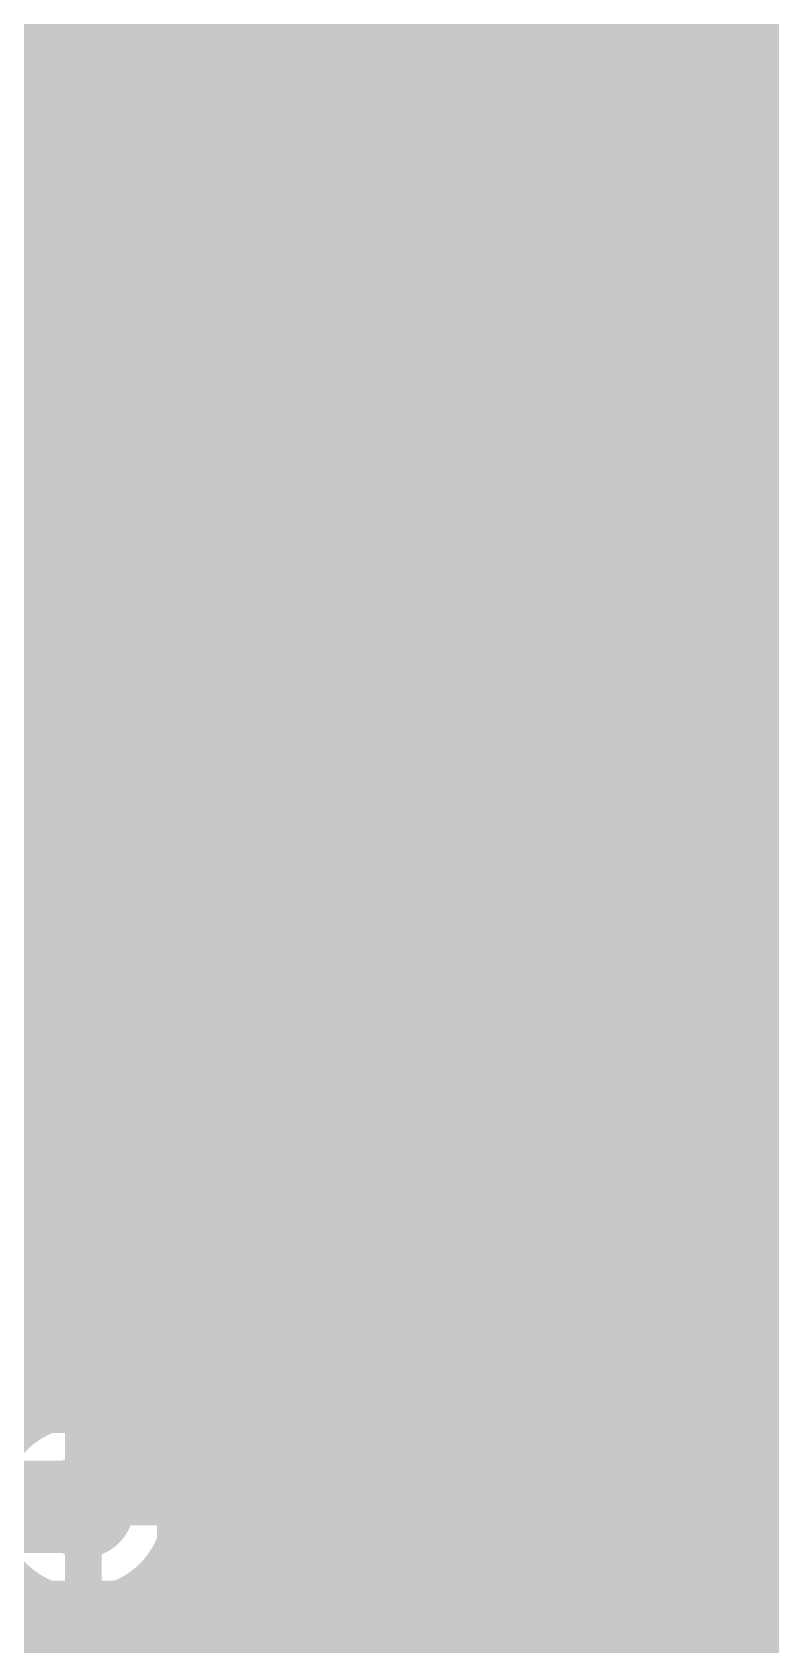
# Model space of a CAD drawing. Extents: x -7 to 100, y -42 to 30.
# Drawn here: x 0.66 to 5.75, y 7.18 to 18.29 of the extents above; entities that cross this region are included whole.
import ezdxf

# ---------------------------------------------------------------- set-up
doc = ezdxf.new("R2010")
doc.units = 0
doc.header["$MEASUREMENT"] = 0
doc.layers.get('0').update_dxf_attribs({"linetype": 'CONTINUOUS'})
for name, color, linetype in [('22-315-0_BOT', 7, 'CONTINUOUS'), ('22-315-0_DRD', 7, 'CONTINUOUS'), ('22-315-0_GND', 6, 'CONTINUOUS'), ('22-315-0_IN1', 4, 'CONTINUOUS'), ('22-315-0_SMT', 5, 'CONTINUOUS'), ('22-315-0_SPT', 14, 'CONTINUOUS'), ('22-315-0_SST', 12, 'CONTINUOUS'), ('22-315-0_TOP', 11, 'CONTINUOUS'), ('THRUHOLE_TAP', 15, 'CONTINUOUS')]:
    doc.layers.add(name, color=color, linetype=linetype)

# ---------------------------------------------------------------- blocks, each defined once
blk = doc.blocks.new('ROUND_56')
at = {"const_width": 0.35052}
blk.add_lwpolyline([(-0.17526, 0, 1), (0.17526, 0, 1)], format="xyb", close=True, dxfattribs=at)
blk = doc.blocks.new('ROUND_62')
at = {"const_width": 0.35052}
blk.add_lwpolyline([(-0.17526, 0, 1), (0.17526, 0, 1)], format="xyb", close=True, dxfattribs=at)
blk = doc.blocks.new('ROUND_30')
at = {"const_width": 0.35052}
blk.add_lwpolyline([(-0.17526, 0, 1), (0.17526, 0, 1)], format="xyb", close=True, dxfattribs=at)
blk = doc.blocks.new('ROUND_83')
at = {"const_width": 0.10033}
blk.add_lwpolyline([(-0.050164, 0, 1), (0.050164, 0, 1)], format="xyb", close=True, dxfattribs=at)

msp = doc.modelspace()

# ---------------------------------------------------------------- linework, layer by layer
at = {"layer": '22-315-0_BOT'}
for points, const_width in [([(0.6604, 20.2946), (0.6604, 8.70712)], 0.254), ([(0.889, 20.2946), (0.889, 8.87984)], 0.254), ([(1.1176, 20.2946), (1.1176, 9.10844)], 0.254), ([(1.3462, 20.2946), (1.3462, 9.33704)], 0.254), ([(1.5748, 20.2946), (1.5748, 9.56564)], 0.254), ([(1.8034, 20.2946), (1.8034, 9.79424)], 0.254), ([(2.032, 20.2946), (2.032, 9.96442)], 0.254), ([(2.2606, 20.2946), (2.2606, 10.0203)], 0.254), ([(2.4892, 20.2946), (2.4892, 10.0203)], 0.254), ([(2.7178, 20.2946), (2.7178, 10.0203)], 0.254), ([(2.9464, 20.2946), (2.9464, 10.0203)], 0.254), ([(3.175, 20.2946), (3.175, 10.0203)], 0.254), ([(3.4036, 20.2946), (3.4036, 10.0203)], 0.254), ([(3.6322, 20.2946), (3.6322, 10.0203)], 0.254), ([(3.8608, 20.2946), (3.8608, 10.0203)], 0.254), ([(4.0894, 20.2946), (4.0894, 10.0203)], 0.254), ([(4.318, 20.2946), (4.318, 10.0203)], 0.254), ([(4.5466, 20.2946), (4.5466, 10.0203)], 0.254), ([(4.7752, 20.2946), (4.7752, 10.0203)], 0.254), ([(5.0038, 20.2946), (5.0038, 10.0203)], 0.254), ([(5.2324, 20.2946), (5.2324, 10.0203)], 0.254), ([(5.461, 20.2946), (5.461, 10.0203)], 0.254), ([(5.6896, 20.2946), (5.6896, 10.0203)], 0.254), ([(18.2118, 18.2118), (-2.8956, 18.2118)], 0.254), ([(18.2118, 17.9832), (-2.8956, 17.9832)], 0.254), ([(18.2118, 17.7546), (-2.8956, 17.7546)], 0.254), ([(18.2118, 17.526), (-2.8956, 17.526)], 0.254), ([(18.2118, 17.2974), (-2.7559, 17.2974)], 0.254), ([(18.2118, 17.0688), (-2.64414, 17.0688)], 0.254), ([(18.2118, 16.8402), (-2.62382, 16.8402)], 0.254), ([(18.2118, 16.6116), (-2.68224, 16.6116)], 0.254), ([(18.2118, 16.383), (-2.84988, 16.383)], 0.254), ([(18.2118, 16.1544), (-5.969, 16.1544)], 0.254), ([(18.2118, 15.9258), (-5.969, 15.9258)], 0.254), ([(18.2118, 15.6972), (-5.969, 15.6972)], 0.254), ([(18.2118, 15.4686), (-5.969, 15.4686)], 0.254), ([(18.2118, 15.24), (-5.969, 15.24)], 0.254), ([(18.2118, 15.0114), (-5.969, 15.0114)], 0.254), ([(18.2118, 14.7828), (-5.969, 14.7828)], 0.254), ([(18.2118, 14.5542), (-5.969, 14.5542)], 0.254), ([(18.2118, 14.3256), (-5.969, 14.3256)], 0.254), ([(18.2118, 14.097), (-5.969, 14.097)], 0.254), ([(18.2118, 13.8684), (-5.969, 13.8684)], 0.254), ([(18.2118, 13.6398), (-5.969, 13.6398)], 0.254), ([(18.2118, 13.4112), (-5.969, 13.4112)], 0.254), ([(18.2118, 13.1826), (-5.969, 13.1826)], 0.254), ([(18.2118, 12.954), (-5.969, 12.954)], 0.254), ([(18.2118, 12.7254), (-5.969, 12.7254)], 0.254), ([(18.2118, 12.4968), (-5.969, 12.4968)], 0.254), ([(18.2118, 12.2682), (-5.969, 12.2682)], 0.254), ([(18.2118, 12.0396), (-5.969, 12.0396)], 0.254), ([(18.2118, 11.811), (-5.969, 11.811)], 0.254), ([(18.2118, 11.5824), (-5.969, 11.5824)], 0.254), ([(18.21688, 11.3538), (-3.41376, 11.3538)], 0.254), ([(18.32864, 11.1252), (-3.05816, 11.1252)], 0.254), ([(6.9723, 10.8966), (-2.87782, 10.8966)], 0.254), ([(6.73862, 10.668), (-2.77876, 10.668)], 0.254), ([(11.43, 10.414), (7.366, 10.414), (6.35, 9.398), (2.286, 9.398), (1.016, 8.128)], 0.635), ([(6.51002, 10.4394), (-2.73304, 10.4394)], 0.254), ([(6.28142, 10.2108), (-2.73812, 10.2108)], 0.254), ([(6.09092, 10.0203), (2.286, 10.0203)], 0.254), ([(2.0701, 9.9822), (-2.794, 9.9822)], 0.254), ([(1.84658, 9.83742), (0.76962, 8.76046)], 0.254), ([(1.76022, 9.7536), (-2.9083, 9.7536)], 0.254), ([(1.53162, 9.525), (-3.11404, 9.525)], 0.254), ([(1.30302, 9.2964), (-3.29184, 9.2964)], 0.254), ([(1.07442, 9.0678), (-3.00228, 9.0678)], 0.254), ([(0.84582, 8.8392), (-2.84734, 8.8392)], 0.254), ([(2.54254, 8.7757), (1.64846, 7.88162)], 0.254), ([(6.35, 8.7757), (2.54254, 8.7757)], 0.254), ([(2.7178, 8.7757), (2.7178, 7.78764)], 0.254), ([(2.9464, 8.7757), (2.9464, 7.85876)], 0.254), ([(3.175, 8.7757), (3.175, 7.91464)], 0.254), ([(3.4036, 8.7757), (3.4036, 7.95528)], 0.254), ([(3.6322, 8.7757), (3.6322, 7.98322)], 0.254), ([(3.8608, 8.7757), (3.8608, 7.99846)], 0.254), ([(4.0894, 8.7757), (4.0894, 7.99846)], 0.254), ([(4.318, 8.7757), (4.318, 7.9883)], 0.254), ([(4.5466, 8.7757), (4.5466, 7.9629)], 0.254), ([(4.7752, 8.7757), (4.7752, 7.9248)], 0.254), ([(5.0038, 8.7757), (5.0038, 7.87146)], 0.254), ([(5.2324, 8.7757), (5.2324, 7.80542)], 0.254), ([(5.461, 8.7757), (5.461, 7.72414)], 0.254), ([(5.6896, 8.7757), (5.6896, 7.62508)], 0.254), ([(2.4892, 8.71982), (2.4892, 7.70382)], 0.254), ([(17.2212, 8.6106), (2.37744, 8.6106)], 0.254), ([(2.2606, 8.49122), (2.2606, 7.60222)], 0.254), ([(17.2212, 8.382), (2.14884, 8.382)], 0.254), ([(2.032, 8.26262), (2.032, 7.48284)], 0.254), ([(17.2212, 8.1534), (1.92024, 8.1534)], 0.254), ([(1.8034, 8.03402), (1.8034, 7.34314)], 0.254), ([(3.2258, 7.9248), (1.69164, 7.9248)], 0.254), ([(17.2212, 7.9248), (4.77266, 7.9248)], 0.254), ([(2.46888, 7.6962), (1.54178, 7.6962)], 0.254), ([(1.5748, 7.73938), (1.5748, 7.18058)], 0.254), ([(17.2212, 7.6962), (5.52958, 7.6962)], 0.254), ([(0.6604, 7.54888), (0.6604, 6.20268)], 0.254), ([(0.85344, 7.4676), (-3.1877, 7.4676)], 0.254), ([(0.889, 7.45998), (0.889, 6.5151)], 0.254), ([(1.1176, 7.4549), (1.1176, 6.77418)], 0.254), ([(2.00406, 7.4676), (1.17602, 7.4676)], 0.254), ([(1.3462, 7.53364), (1.3462, 6.99262)], 0.254), ([(1.651, 7.239), (-2.6797, 7.239)], 0.254)]:
    msp.add_lwpolyline(points, dxfattribs=dict(at, const_width=const_width))
at = {"layer": '22-315-0_BOT', "const_width": 0.254}
for points in [[(2.286, 10.0203, 0.198913), (1.84597, 9.83803)], [(0.76962, 8.76046, 0.3091512), (0.33782, 8.128)], [(0.33528, 8.128, 0.4142136), (1.016, 7.44728)], [(4.0005, 8.001, 0.4142136), (0, 4.0005)], [(8.001, 4.0005, 0.4142136), (4.0005, 8.001)], [(1.016, 7.44728, 0.3091519), (1.64846, 7.88162)]]:
    msp.add_lwpolyline(points, format="xyb", dxfattribs=at)
at = {"layer": '22-315-0_DRD', "const_width": 0.254}
for points in [[(1.651, 8.763), (0.381, 8.763)], [(1.016, 8.763), (1.016, 7.493)], [(1.651, 7.493), (1.651, 8.763)], [(1.651, 8.128), (0.381, 8.128)], [(0.381, 7.493), (1.651, 7.493)]]:
    msp.add_lwpolyline(points, dxfattribs=at)
at = {"layer": '22-315-0_IN1', "const_width": 0.254}
for points in [[(0.6604, 29.337), (0.6604, 8.70712)], [(0.889, 29.337), (0.889, 8.79602)], [(1.1176, 29.337), (1.1176, 8.79856)], [(1.3462, 29.337), (1.3462, 8.72236)], [(1.5748, 29.337), (1.5748, 8.51408)], [(1.8034, 29.337), (1.8034, 0.381)], [(2.032, 25.3238), (2.032, 4.6736)], [(2.2606, 24.85644), (2.2606, 5.14096)], [(5.6896, 24.78532), (5.6896, 5.21208)], [(2.4892, 24.56942), (2.4892, 5.43052)], [(5.461, 24.51862), (5.461, 5.47878)], [(2.7178, 24.36114), (2.7178, 5.6388)], [(5.2324, 24.32304), (5.2324, 5.67436)], [(2.9464, 24.2062), (2.9464, 5.79374)], [(5.0038, 24.17826), (5.0038, 5.82168)], [(3.175, 24.08936), (3.175, 5.90804)], [(3.4036, 24.00554), (3.4036, 5.99186)], [(4.5466, 23.99284), (4.5466, 6.0071)], [(4.7752, 24.06904), (4.7752, 5.92836)], [(3.6322, 23.9522), (3.6322, 6.04774)], [(3.8608, 23.92426), (3.8608, 6.07568)], [(4.0894, 23.92172), (4.0894, 6.07822)], [(4.318, 23.94204), (4.318, 6.05536)], [(28.6512, 18.2118), (-5.969, 18.2118)], [(28.6512, 17.9832), (-5.969, 17.9832)], [(28.6512, 17.7546), (-5.969, 17.7546)], [(28.6512, 17.526), (-3.05816, 17.526)], [(28.6512, 17.2974), (-2.7559, 17.2974)], [(28.6512, 17.0688), (-2.64414, 17.0688)], [(28.6512, 16.8402), (-2.62382, 16.8402)], [(19.07794, 16.6116), (-2.68224, 16.6116)], [(18.92808, 16.383), (-2.84988, 16.383)], [(18.87728, 16.1544), (-5.969, 16.1544)], [(18.90776, 15.9258), (-5.969, 15.9258)], [(19.03222, 15.6972), (-5.969, 15.6972)], [(19.39544, 15.4686), (-5.969, 15.4686)], [(22.17928, 15.24), (-5.969, 15.24)], [(22.21992, 15.0114), (-5.969, 15.0114)], [(22.35708, 14.7828), (-5.969, 14.7828)], [(28.6512, 14.5542), (-5.969, 14.5542)], [(28.6512, 14.3256), (-5.969, 14.3256)], [(28.6512, 14.097), (-5.969, 14.097)], [(28.6512, 13.8684), (-5.969, 13.8684)], [(28.6512, 13.6398), (-5.969, 13.6398)], [(28.6512, 13.4112), (-5.969, 13.4112)], [(19.20494, 13.1826), (-5.969, 13.1826)], [(19.05508, 12.954), (-5.969, 12.954)], [(19.00428, 12.7254), (-5.969, 12.7254)], [(19.03476, 12.4968), (-5.969, 12.4968)], [(19.15922, 12.2682), (-5.969, 12.2682)], [(19.25574, 12.0396), (-5.969, 12.0396)], [(18.99412, 11.811), (-5.969, 11.811)], [(18.89506, 11.5824), (-5.969, 11.5824)], [(18.88236, 11.3538), (-3.41376, 11.3538)], [(18.95094, 11.1252), (-3.05816, 11.1252)], [(10.94994, 10.8966), (-2.87782, 10.8966)], [(10.80008, 10.668), (-2.77876, 10.668)], [(10.74928, 10.4394), (-2.73304, 10.4394)], [(10.77976, 10.2108), (-2.73812, 10.2108)], [(10.90422, 9.9822), (-2.794, 9.9822)], [(11.26744, 9.7536), (-2.9083, 9.7536)], [(28.6512, 9.525), (-3.11404, 9.525)], [(28.6512, 9.2964), (-3.29184, 9.2964)], [(28.6512, 9.0678), (-3.00228, 9.0678)], [(28.6512, 8.8392), (-2.84734, 8.8392)], [(28.6512, 8.6106), (1.49352, 8.6106)], [(28.6512, 8.382), (1.64592, 8.382)], [(28.6512, 8.1534), (1.69418, 8.1534)], [(28.6512, 7.9248), (1.6637, 7.9248)], [(17.94002, 7.6962), (1.54178, 7.6962)], [(1.5748, 7.73938), (1.5748, 0.381)], [(0.6604, 7.54888), (0.6604, 0.381)], [(0.85344, 7.4676), (-3.1877, 7.4676)], [(0.889, 7.45998), (0.889, 0.381)], [(1.1176, 7.4549), (1.1176, 0.381)], [(17.70888, 7.4676), (1.17602, 7.4676)], [(1.3462, 7.53364), (1.3462, 0.381)], [(17.61998, 7.239), (-2.6797, 7.239)]]:
    msp.add_lwpolyline(points, dxfattribs=at)
for points in [[(1.016, 8.80872, 0.4142136), (0.33528, 8.128)], [(1.69672, 8.128, 0.4142136), (1.016, 8.80872)], [(0.33528, 8.128, 0.4142136), (1.016, 7.44728)], [(1.016, 7.44728, 0.4142136), (1.69672, 8.128)]]:
    msp.add_lwpolyline(points, format="xyb", dxfattribs=at)
at = {"layer": '22-315-0_SMT', "const_width": 0.127}
for points in [[(3.39598, 18.20672), (0.89408, 18.20672), (0.89408, 11.10488)], [(3.39598, 18.17878), (0.89408, 18.17878)], [(0.99568, 18.20672), (0.99568, 11.10488)], [(1.10998, 18.20672), (1.10998, 11.10488)], [(1.22428, 18.20672), (1.22428, 11.10488)], [(1.33858, 18.20672), (1.33858, 11.10488)], [(1.45288, 18.20672), (1.45288, 11.10488)], [(1.56718, 18.20672), (1.56718, 11.10488)], [(1.68148, 18.20672), (1.68148, 15.24254)], [(1.79578, 18.20672), (1.79578, 15.63624)], [(1.91008, 18.20672), (1.91008, 15.90294)], [(2.02438, 18.20672), (2.02438, 16.11122)], [(2.13868, 18.20672), (2.13868, 16.28648)], [(2.25298, 18.20672), (2.25298, 16.43888)], [(2.36728, 18.20672), (2.36728, 16.56842)], [(2.48158, 18.20672), (2.48158, 16.6878)], [(2.59588, 18.20672), (2.59588, 16.79194)], [(2.71018, 18.20672), (2.71018, 16.88592)], [(2.82448, 18.20672), (2.82448, 16.96974)], [(2.93878, 18.20672), (2.93878, 17.04594)], [(3.05308, 18.20672), (3.05308, 17.11452)], [(3.16738, 18.20672), (3.16738, 17.17548)], [(3.28168, 18.20672), (3.28168, 17.22882)], [(3.39598, 18.20672), (3.39598, 17.27708)], [(5.49402, 18.20672), (5.49402, 17.27708)], [(7.99592, 18.20672), (5.49402, 18.20672)], [(7.99592, 18.20672), (7.99592, 11.10488), (5.49402, 11.10488)], [(7.99592, 18.17878), (5.49402, 18.17878)], [(5.59562, 18.20672), (5.59562, 17.23644)], [(5.70992, 18.20672), (5.70992, 17.18056)], [(3.39598, 18.06448), (0.89408, 18.06448)], [(7.99592, 18.06448), (5.49402, 18.06448)], [(3.39598, 17.95018), (0.89408, 17.95018)], [(7.99592, 17.95018), (5.49402, 17.95018)], [(3.39598, 17.83588), (0.89408, 17.83588)], [(7.99592, 17.83588), (5.49402, 17.83588)], [(3.39598, 17.72158), (0.89408, 17.72158)], [(7.99592, 17.72158), (5.49402, 17.72158)], [(3.39598, 17.60728), (0.89408, 17.60728)], [(7.99592, 17.60728), (5.49402, 17.60728)], [(3.39598, 17.49298), (0.89408, 17.49298)], [(7.99592, 17.49298), (5.49402, 17.49298)], [(3.39598, 17.37868), (0.89408, 17.37868)], [(7.99592, 17.37868), (5.49402, 17.37868)], [(3.36296, 17.26438), (0.89408, 17.26438)], [(7.99592, 17.26438), (5.52704, 17.26438)], [(3.12166, 17.15008), (0.89408, 17.15008)], [(7.99592, 17.15008), (5.77088, 17.15008)], [(2.92608, 17.03578), (0.89408, 17.03578)], [(2.75844, 16.92148), (0.89408, 16.92148)], [(2.6162, 16.80718), (0.89408, 16.80718)], [(2.4892, 16.69288), (0.89408, 16.69288)], [(2.37744, 16.57858), (0.89408, 16.57858)], [(2.27584, 16.46428), (0.89408, 16.46428)], [(2.1844, 16.34998), (0.89408, 16.34998)], [(2.10312, 16.23568), (0.89408, 16.23568)], [(2.02946, 16.12138), (0.89408, 16.12138)], [(1.96596, 16.00708), (0.89408, 16.00708)], [(1.905, 15.89278), (0.89408, 15.89278)], [(1.8542, 15.77848), (0.89408, 15.77848)], [(1.80594, 15.66418), (0.89408, 15.66418)], [(1.7653, 15.54988), (0.89408, 15.54988)], [(1.72974, 15.43558), (0.89408, 15.43558)], [(1.69926, 15.32128), (0.89408, 15.32128)], [(1.67386, 15.20698), (0.89408, 15.20698)], [(1.65354, 15.09268), (0.89408, 15.09268)], [(1.6383, 14.97838), (0.89408, 14.97838)], [(1.62814, 14.86408), (0.89408, 14.86408)], [(1.62052, 14.74978), (0.89408, 14.74978)], [(1.62052, 14.63548), (0.89408, 14.63548)], [(1.62306, 14.52118), (0.89408, 14.52118)], [(1.63068, 14.40688), (0.89408, 14.40688)], [(1.64338, 14.29258), (0.89408, 14.29258)], [(1.65862, 14.17828), (0.89408, 14.17828)], [(1.68148, 14.06398), (0.89408, 14.06398)], [(1.68148, 14.06398), (1.68148, 11.10488)], [(1.70942, 13.94968), (0.89408, 13.94968)], [(1.7399, 13.83538), (0.89408, 13.83538)], [(1.778, 13.72108), (0.89408, 13.72108)], [(1.79578, 13.67028), (1.79578, 11.10488)], [(1.82118, 13.60678), (0.89408, 13.60678)], [(1.86944, 13.49248), (0.89408, 13.49248)], [(1.91008, 13.40612), (1.91008, 11.10488)], [(1.92532, 13.37818), (0.89408, 13.37818)], [(1.98628, 13.26388), (0.89408, 13.26388)], [(2.02438, 13.19784), (2.02438, 11.10488)], [(2.05486, 13.14958), (0.89408, 13.14958)], [(2.12852, 13.03528), (0.89408, 13.03528)], [(2.13868, 13.02258), (2.13868, 11.10488)], [(2.21488, 12.92098), (0.89408, 12.92098)], [(2.25298, 12.87272), (2.25298, 11.10488)], [(2.30886, 12.80668), (0.89408, 12.80668)], [(2.36728, 12.74064), (2.36728, 11.10488)], [(2.413, 12.69238), (0.89408, 12.69238)], [(2.48158, 12.6238), (2.48158, 11.10488)], [(2.52984, 12.57808), (0.89408, 12.57808)], [(2.59588, 12.51966), (2.59588, 11.10488)], [(2.66192, 12.46378), (0.89408, 12.46378)], [(2.71018, 12.42568), (2.71018, 11.10488)], [(2.81178, 12.34948), (0.89408, 12.34948)], [(2.82448, 12.33932), (2.82448, 11.10488)], [(2.98704, 12.23518), (0.89408, 12.23518)], [(2.93878, 12.26566), (2.93878, 11.10488)], [(3.05308, 12.19708), (3.05308, 11.10488)], [(3.19532, 12.12088), (0.89408, 12.12088)], [(3.16738, 12.13612), (3.16738, 11.10488)], [(3.28168, 12.08024), (3.28168, 11.10488)], [(5.59562, 12.07516), (5.59562, 11.10488)], [(7.99592, 12.12088), (5.69468, 12.12088)], [(5.70992, 12.1285), (5.70992, 11.10488)], [(3.39598, 12.00658), (0.89408, 12.00658)], [(3.39598, 12.03198), (3.39598, 11.10488)], [(5.49402, 12.03198), (5.49402, 11.10488)], [(7.99592, 12.00658), (5.49402, 12.00658)], [(3.39598, 11.89228), (0.89408, 11.89228)], [(7.99592, 11.89228), (5.49402, 11.89228)], [(3.39598, 11.77798), (0.89408, 11.77798)], [(7.99592, 11.77798), (5.49402, 11.77798)], [(3.39598, 11.66368), (0.89408, 11.66368)], [(7.99592, 11.66368), (5.49402, 11.66368)], [(3.39598, 11.54938), (0.89408, 11.54938)], [(7.99592, 11.54938), (5.49402, 11.54938)], [(3.39598, 11.43508), (0.89408, 11.43508)], [(7.99592, 11.43508), (5.49402, 11.43508)], [(3.39598, 11.32078), (0.89408, 11.32078)], [(7.99592, 11.32078), (5.49402, 11.32078)], [(3.39598, 11.20648), (0.89408, 11.20648)], [(7.99592, 11.20648), (5.49402, 11.20648)], [(3.39598, 11.10488), (0.89408, 11.10488)]]:
    msp.add_lwpolyline(points, dxfattribs=at)
for points in [[(3.39598, 17.27708, 0.3066331), (1.62052, 14.6558)], [(7.26948, 14.6558, 0.3066331), (5.49402, 17.27708)], [(1.62052, 14.6558, 0.3067242), (3.39598, 12.03198)], [(5.49402, 12.03198, 0.3067242), (7.27202, 14.6558)]]:
    msp.add_lwpolyline(points, format="xyb", dxfattribs=at)
at = {"layer": '22-315-0_SPT', "const_width": 0.127}
for points in [[(3.39598, 18.20672), (0.89408, 18.20672), (0.89408, 11.10488)], [(3.39598, 18.17878), (0.89408, 18.17878)], [(0.99568, 18.20672), (0.99568, 11.10488)], [(1.10998, 18.20672), (1.10998, 11.10488)], [(1.22428, 18.20672), (1.22428, 11.10488)], [(1.33858, 18.20672), (1.33858, 11.10488)], [(1.45288, 18.20672), (1.45288, 11.10488)], [(1.56718, 18.20672), (1.56718, 11.10488)], [(1.68148, 18.20672), (1.68148, 15.24254)], [(1.79578, 18.20672), (1.79578, 15.63624)], [(1.91008, 18.20672), (1.91008, 15.90294)], [(2.02438, 18.20672), (2.02438, 16.11122)], [(2.13868, 18.20672), (2.13868, 16.28648)], [(2.25298, 18.20672), (2.25298, 16.43888)], [(2.36728, 18.20672), (2.36728, 16.56842)], [(2.48158, 18.20672), (2.48158, 16.6878)], [(2.59588, 18.20672), (2.59588, 16.79194)], [(2.71018, 18.20672), (2.71018, 16.88592)], [(2.82448, 18.20672), (2.82448, 16.96974)], [(2.93878, 18.20672), (2.93878, 17.04594)], [(3.05308, 18.20672), (3.05308, 17.11452)], [(3.16738, 18.20672), (3.16738, 17.17548)], [(3.28168, 18.20672), (3.28168, 17.22882)], [(3.39598, 18.20672), (3.39598, 17.27708)], [(7.99592, 18.20672), (5.49402, 18.20672), (5.49402, 17.27708)], [(7.99592, 18.17878), (5.49402, 18.17878)], [(5.59562, 18.20672), (5.59562, 17.23644)], [(5.70992, 18.20672), (5.70992, 17.18056)], [(3.39598, 18.06448), (0.89408, 18.06448)], [(7.99592, 18.06448), (5.49402, 18.06448)], [(3.39598, 17.95018), (0.89408, 17.95018)], [(7.99592, 17.95018), (5.49402, 17.95018)], [(3.39598, 17.83588), (0.89408, 17.83588)], [(7.99592, 17.83588), (5.49402, 17.83588)], [(3.39598, 17.72158), (0.89408, 17.72158)], [(7.99592, 17.72158), (5.49402, 17.72158)], [(3.39598, 17.60728), (0.89408, 17.60728)], [(7.99592, 17.60728), (5.49402, 17.60728)], [(3.39598, 17.49298), (0.89408, 17.49298)], [(7.99592, 17.49298), (5.49402, 17.49298)], [(3.39598, 17.37868), (0.89408, 17.37868)], [(7.99592, 17.37868), (5.49402, 17.37868)], [(3.36296, 17.26438), (0.89408, 17.26438)], [(7.99592, 17.26438), (5.52704, 17.26438)], [(3.12166, 17.15008), (0.89408, 17.15008)], [(7.99592, 17.15008), (5.77088, 17.15008)], [(2.92608, 17.03578), (0.89408, 17.03578)], [(2.75844, 16.92148), (0.89408, 16.92148)], [(2.6162, 16.80718), (0.89408, 16.80718)], [(2.4892, 16.69288), (0.89408, 16.69288)], [(2.37744, 16.57858), (0.89408, 16.57858)], [(2.27584, 16.46428), (0.89408, 16.46428)], [(2.1844, 16.34998), (0.89408, 16.34998)], [(2.10312, 16.23568), (0.89408, 16.23568)], [(2.02946, 16.12138), (0.89408, 16.12138)], [(1.96596, 16.00708), (0.89408, 16.00708)], [(1.905, 15.89278), (0.89408, 15.89278)], [(1.8542, 15.77848), (0.89408, 15.77848)], [(1.80594, 15.66418), (0.89408, 15.66418)], [(1.7653, 15.54988), (0.89408, 15.54988)], [(1.72974, 15.43558), (0.89408, 15.43558)], [(1.69926, 15.32128), (0.89408, 15.32128)], [(1.67386, 15.20698), (0.89408, 15.20698)], [(1.65354, 15.09268), (0.89408, 15.09268)], [(1.6383, 14.97838), (0.89408, 14.97838)], [(1.62814, 14.86408), (0.89408, 14.86408)], [(1.62052, 14.74978), (0.89408, 14.74978)], [(1.62052, 14.63548), (0.89408, 14.63548)], [(1.62306, 14.52118), (0.89408, 14.52118)], [(1.63068, 14.40688), (0.89408, 14.40688)], [(1.64338, 14.29258), (0.89408, 14.29258)], [(1.65862, 14.17828), (0.89408, 14.17828)], [(1.68148, 14.06398), (0.89408, 14.06398)], [(1.68148, 14.06398), (1.68148, 11.10488)], [(1.70942, 13.94968), (0.89408, 13.94968)], [(1.7399, 13.83538), (0.89408, 13.83538)], [(1.778, 13.72108), (0.89408, 13.72108)], [(1.79578, 13.67028), (1.79578, 11.10488)], [(1.82118, 13.60678), (0.89408, 13.60678)], [(1.86944, 13.49248), (0.89408, 13.49248)], [(1.91008, 13.40612), (1.91008, 11.10488)], [(1.92532, 13.37818), (0.89408, 13.37818)], [(1.98628, 13.26388), (0.89408, 13.26388)], [(2.02438, 13.19784), (2.02438, 11.10488)], [(2.05486, 13.14958), (0.89408, 13.14958)], [(2.12852, 13.03528), (0.89408, 13.03528)], [(2.13868, 13.02258), (2.13868, 11.10488)], [(2.21488, 12.92098), (0.89408, 12.92098)], [(2.25298, 12.87272), (2.25298, 11.10488)], [(2.30886, 12.80668), (0.89408, 12.80668)], [(2.36728, 12.74064), (2.36728, 11.10488)], [(2.413, 12.69238), (0.89408, 12.69238)], [(2.48158, 12.6238), (2.48158, 11.10488)], [(2.52984, 12.57808), (0.89408, 12.57808)], [(2.59588, 12.51966), (2.59588, 11.10488)], [(2.66192, 12.46378), (0.89408, 12.46378)], [(2.71018, 12.42568), (2.71018, 11.10488)], [(2.81178, 12.34948), (0.89408, 12.34948)], [(2.82448, 12.33932), (2.82448, 11.10488)], [(2.98704, 12.23518), (0.89408, 12.23518)], [(2.93878, 12.26566), (2.93878, 11.10488)], [(3.05308, 12.19708), (3.05308, 11.10488)], [(3.19532, 12.12088), (0.89408, 12.12088)], [(3.16738, 12.13612), (3.16738, 11.10488)], [(3.28168, 12.08024), (3.28168, 11.10488)], [(5.59562, 12.07516), (5.59562, 11.10488)], [(7.99592, 12.12088), (5.69468, 12.12088)], [(5.70992, 12.1285), (5.70992, 11.10488)], [(3.39598, 12.00658), (0.89408, 12.00658)], [(3.39598, 12.03198), (3.39598, 11.10488)], [(5.49402, 12.03198), (5.49402, 11.10488)], [(7.99592, 12.00658), (5.49402, 12.00658)], [(3.39598, 11.89228), (0.89408, 11.89228)], [(7.99592, 11.89228), (5.49402, 11.89228)], [(3.39598, 11.77798), (0.89408, 11.77798)], [(7.99592, 11.77798), (5.49402, 11.77798)], [(3.39598, 11.66368), (0.89408, 11.66368)], [(7.99592, 11.66368), (5.49402, 11.66368)], [(3.39598, 11.54938), (0.89408, 11.54938)], [(7.99592, 11.54938), (5.49402, 11.54938)], [(3.39598, 11.43508), (0.89408, 11.43508)], [(7.99592, 11.43508), (5.49402, 11.43508)], [(3.39598, 11.32078), (0.89408, 11.32078)], [(7.99592, 11.32078), (5.49402, 11.32078)], [(3.39598, 11.20648), (0.89408, 11.20648)], [(7.99592, 11.20648), (5.49402, 11.20648)], [(3.39598, 11.10488), (0.89408, 11.10488)], [(7.99592, 11.10488), (5.49402, 11.10488)]]:
    msp.add_lwpolyline(points, dxfattribs=at)
for points in [[(3.39598, 17.27708, 0.3066331), (1.62052, 14.6558)], [(7.26948, 14.6558, 0.3066331), (5.49402, 17.27708)], [(1.62052, 14.6558, 0.3067242), (3.39598, 12.03198)], [(5.49402, 12.03198, 0.3067242), (7.27202, 14.6558)]]:
    msp.add_lwpolyline(points, format="xyb", dxfattribs=at)
at = {"layer": '22-315-0_SST', "const_width": 0.1524}
for points in [[(1.4732, 18.38452, 0.1989161), (1.40315, 18.35551)], [(1.54432, 18.35658, 0.1989124), (1.4732, 18.38604)], [(4.445, 17.95526, 0.4142136), (1.09474, 14.605)], [(4.445, 17.95272, 0.4142136), (1.09728, 14.605)], [(7.79526, 14.605, 0.4142136), (4.445, 17.95526)], [(0.69342, 17.64792, 0.1989124), (0.66396, 17.5768)], [(1.09474, 14.605, 0.4142136), (4.445, 11.25474)], [(1.09728, 14.605, 0.4142136), (4.445, 11.25728)], [(4.445, 11.25474, 0.4142136), (7.79526, 14.605)], [(1.04648, 11.70432, 0.4142136), (1.54432, 11.20648)]]:
    msp.add_lwpolyline(points, format="xyb", dxfattribs=at)
for points in [[(0.69342, 17.64792), (1.40208, 18.35658)], [(1.54432, 18.35658), (2.1082, 17.79016), (2.17932, 17.71904)], [(1.04648, 11.70432), (1.04648, 16.58366), (2.46634, 18.00352), (7.34568, 18.00352)], [(4.445, 17.95272), (4.445, 17.95526)], [(1.33096, 16.87068), (1.25984, 16.9418), (0.69342, 17.50568)], [(7.84606, 12.6238), (6.4262, 11.20394), (1.54432, 11.20394)], [(1.83642, 10.32002), (1.83642, 9.96442), (1.66878, 9.906), (1.4986, 9.906), (1.32842, 9.96442), (1.32842, 10.32002), (1.4986, 10.38098), (1.66878, 10.38098), (2.34442, 10.14222)], [(2.34442, 9.54278), (2.34442, 9.12622), (1.32842, 9.12622)]]:
    msp.add_lwpolyline(points, dxfattribs=at)
at = {"layer": '22-315-0_TOP'}
for points, const_width in [([(11.049, 23.495), (8.636, 23.495), (5.715, 20.574), (2.413, 20.574), (1.2446, 19.4056), (1.2446, 14.605)], 0.635), ([(0.85852, 18.15592), (0.85852, 11.05408)], 0.254), ([(3.35788, 18.15592), (0.85852, 18.15592)], 0.254), ([(1.08712, 18.15592), (1.08712, 11.05408)], 0.254), ([(1.31572, 18.15592), (1.31572, 11.05408)], 0.254), ([(1.54432, 18.15592), (1.54432, 11.05408)], 0.254), ([(1.77292, 18.15592), (1.77292, 11.05408)], 0.254), ([(2.00152, 18.15592), (2.00152, 11.05408)], 0.254), ([(2.23012, 18.15592), (2.23012, 11.05408)], 0.254), ([(2.45872, 18.15592), (2.45872, 11.05408)], 0.254), ([(2.68732, 18.15592), (2.68732, 11.05408)], 0.254), ([(2.91592, 18.15592), (2.91592, 11.05408)], 0.254), ([(3.14452, 18.15592), (3.14452, 11.05408)], 0.254), ([(3.35788, 18.15592), (3.35788, 14.68882)], 0.254), ([(7.99592, 18.15592), (5.49402, 18.15592), (5.49402, 14.6812)], 0.254), ([(5.72262, 18.15592), (5.72262, 11.05408)], 0.254), ([(3.35788, 17.91208), (0.85852, 17.91208)], 0.254), ([(7.99592, 17.91208), (5.49402, 17.91208)], 0.254), ([(3.35788, 17.68348), (0.85852, 17.68348)], 0.254), ([(7.99592, 17.68348), (5.49402, 17.68348)], 0.254), ([(3.35788, 17.45488), (0.85852, 17.45488)], 0.254), ([(7.99592, 17.45488), (5.49402, 17.45488)], 0.254), ([(3.35788, 17.22628), (0.85852, 17.22628)], 0.254), ([(7.99592, 17.22628), (5.49402, 17.22628)], 0.254), ([(3.35788, 16.99768), (0.85852, 16.99768)], 0.254), ([(7.99592, 16.99768), (5.49402, 16.99768)], 0.254), ([(3.35788, 16.76908), (0.85852, 16.76908)], 0.254), ([(7.99592, 16.76908), (5.49402, 16.76908)], 0.254), ([(3.35788, 16.54048), (0.85852, 16.54048)], 0.254), ([(7.99592, 16.54048), (5.49402, 16.54048)], 0.254), ([(3.35788, 16.31188), (0.85852, 16.31188)], 0.254), ([(7.99592, 16.31188), (5.49402, 16.31188)], 0.254), ([(3.35788, 16.08328), (0.85852, 16.08328)], 0.254), ([(7.99592, 16.08328), (5.49402, 16.08328)], 0.254), ([(3.35788, 15.85468), (0.85852, 15.85468)], 0.254), ([(7.99592, 15.85468), (5.49402, 15.85468)], 0.254), ([(3.35788, 15.62608), (0.85852, 15.62608)], 0.254), ([(7.99592, 15.62608), (5.49402, 15.62608)], 0.254), ([(3.35788, 15.39748), (0.85852, 15.39748)], 0.254), ([(7.99592, 15.39748), (5.49402, 15.39748)], 0.254), ([(3.35788, 15.16888), (0.85852, 15.16888)], 0.254), ([(7.99592, 15.16888), (5.49402, 15.16888)], 0.254), ([(3.35788, 14.94028), (0.85852, 14.94028)], 0.254), ([(7.99592, 14.94028), (5.49402, 14.94028)], 0.254), ([(3.35788, 14.71168), (0.85852, 14.71168)], 0.254), ([(3.35788, 14.68882), (3.35788, 11.05408)], 0.254), ([(7.99592, 14.71168), (5.49402, 14.71168)], 0.254), ([(5.49402, 14.6812), (5.49402, 11.05408)], 0.254), ([(3.35788, 14.48308), (0.85852, 14.48308)], 0.254), ([(7.99592, 14.48308), (5.49402, 14.48308)], 0.254), ([(3.35788, 14.25448), (0.85852, 14.25448)], 0.254), ([(7.99592, 14.25448), (5.49402, 14.25448)], 0.254), ([(3.35788, 14.02588), (0.85852, 14.02588)], 0.254), ([(7.99592, 14.02588), (5.49402, 14.02588)], 0.254), ([(3.35788, 13.79728), (0.85852, 13.79728)], 0.254), ([(7.99592, 13.79728), (5.49402, 13.79728)], 0.254), ([(3.35788, 13.56868), (0.85852, 13.56868)], 0.254), ([(7.99592, 13.56868), (5.49402, 13.56868)], 0.254), ([(3.35788, 13.34008), (0.85852, 13.34008)], 0.254), ([(7.99592, 13.34008), (5.49402, 13.34008)], 0.254), ([(3.35788, 13.11148), (0.85852, 13.11148)], 0.254), ([(7.99592, 13.11148), (5.49402, 13.11148)], 0.254), ([(3.35788, 12.88288), (0.85852, 12.88288)], 0.254), ([(7.99592, 12.88288), (5.49402, 12.88288)], 0.254), ([(3.35788, 12.65428), (0.85852, 12.65428)], 0.254), ([(7.99592, 12.65428), (5.49402, 12.65428)], 0.254), ([(3.35788, 12.42568), (0.85852, 12.42568)], 0.254), ([(7.99592, 12.42568), (5.49402, 12.42568)], 0.254), ([(3.35788, 12.19708), (0.85852, 12.19708)], 0.254), ([(7.99592, 12.19708), (5.49402, 12.19708)], 0.254), ([(3.35788, 11.96848), (0.85852, 11.96848)], 0.254), ([(7.99592, 11.96848), (5.49402, 11.96848)], 0.254), ([(3.35788, 11.73988), (0.85852, 11.73988)], 0.254), ([(7.99592, 11.73988), (5.49402, 11.73988)], 0.254), ([(3.35788, 11.51128), (0.85852, 11.51128)], 0.254), ([(7.99592, 11.51128), (5.49402, 11.51128)], 0.254), ([(3.35788, 11.28268), (0.85852, 11.28268)], 0.254), ([(7.99592, 11.28268), (5.49402, 11.28268)], 0.254), ([(3.35788, 11.05408), (0.85852, 11.05408)], 0.254), ([(7.99592, 11.05408), (5.49402, 11.05408)], 0.254), ([(0.62992, 10.60196), (0.62992, 8.8265)], 0.254), ([(3.048, 10.54608), (0.85852, 10.54608)], 0.254), ([(0.85852, 10.54608), (0.85852, 8.84174)], 0.254), ([(1.08712, 10.54608), (1.08712, 8.85444)], 0.254), ([(1.31572, 10.54608), (1.31572, 8.79348)], 0.254), ([(1.54432, 10.54608), (1.54432, 8.63346)], 0.254), ([(1.77292, 10.54608), (1.77292, 7.32282)], 0.254), ([(2.00152, 10.54608), (2.00152, 7.46506)], 0.254), ([(2.23012, 10.54608), (2.23012, 7.58698)], 0.254), ([(2.45872, 10.54608), (2.45872, 7.69112)], 0.254), ([(2.68732, 10.54608), (2.68732, 7.77748)], 0.254), ([(2.91592, 10.54608), (2.91592, 7.85114)], 0.254), ([(3.048, 10.54608), (3.048, 10.287)], 0.254), ([(5.842, 10.54608), (5.842, 10.287)], 0.254), ([(6.9469, 10.54608), (5.842, 10.54608)], 0.254), ([(3.048, 10.4394), (-0.0635, 10.4394)], 0.254), ([(6.9469, 10.4394), (5.842, 10.4394)], 0.254), ([(6.9469, 10.2108), (0.2286, 10.2108)], 0.254), ([(5.842, 10.287), (3.048, 10.287)], 0.254), ([(3.14452, 10.287), (3.14452, 7.90702)], 0.254), ([(3.37312, 10.287), (3.37312, 7.9502)], 0.254), ([(3.60172, 10.287), (3.60172, 7.98068)], 0.254), ([(3.83032, 10.287), (3.83032, 7.99592)], 0.254), ([(4.05892, 10.287), (4.05892, 7.99846)], 0.254), ([(4.28752, 10.287), (4.28752, 7.9883)], 0.254), ([(4.51612, 10.287), (4.51612, 7.96544)], 0.254), ([(4.74472, 10.287), (4.74472, 7.92988)], 0.254), ([(4.97332, 10.287), (4.97332, 7.87908)], 0.254), ([(5.20192, 10.287), (5.20192, 7.81558)], 0.254), ([(5.43052, 10.287), (5.43052, 7.7343)], 0.254), ([(5.65912, 10.287), (5.65912, 7.64032)], 0.254), ([(6.9469, 9.9822), (0.2286, 9.9822)], 0.254), ([(6.9469, 9.7536), (0.2286, 9.7536)], 0.254), ([(6.96214, 9.525), (0.2286, 9.525)], 0.254), ([(7.05866, 9.2964), (0.2286, 9.2964)], 0.254), ([(7.26694, 9.0678), (0.2286, 9.0678)], 0.254), ([(0.84836, 8.8392), (0.2286, 8.8392)], 0.254), ([(0.8001, 8.8265), (0.2286, 8.8265)], 0.254), ([(7.49554, 8.8392), (1.18364, 8.8392)], 0.254), ([(7.72414, 8.6106), (1.56464, 8.6106)], 0.254), ([(1.016, 8.128), (-0.5842, 8.128), (-0.635, 8.1788)], 0.635), ([(7.7597, 8.382), (1.7018, 8.382)], 0.254), ([(7.7597, 8.1534), (1.74498, 8.1534)], 0.254), ([(3.2258, 7.9248), (1.71704, 7.9248)], 0.254), ([(7.7597, 7.9248), (4.77266, 7.9248)], 0.254), ([(2.46888, 7.6962), (1.60528, 7.6962)], 0.254), ([(7.7597, 7.6962), (5.52958, 7.6962)], 0.254), ([(1.54432, 7.62254), (1.54432, 7.15772)], 0.254), ([(1.31572, 7.45998), (1.31572, 6.96468)], 0.254), ([(2.00406, 7.4676), (1.32842, 7.4676)], 0.254), ([(0.8001, 7.4295), (0.2286, 7.4295)], 0.254), ([(0.62992, 7.4295), (0.62992, 6.15442)], 0.254), ([(0.85852, 7.41426), (0.85852, 6.477)], 0.254), ([(1.08712, 7.40156), (1.08712, 6.74116)], 0.254), ([(1.651, 7.239), (-0.66294, 7.239)], 0.254)]:
    msp.add_lwpolyline(points, dxfattribs=dict(at, const_width=const_width))
at = {"layer": '22-315-0_TOP', "const_width": 0.254}
for points in [[(0.5461, 18.5547, 0.2305164), (0.35193, 18.15592)], [(0.35052, 11.05408, 0.4142136), (0.85852, 10.54608)], [(1.016, 8.85952, 0.0750852), (0.79998, 8.8269)], [(1.74752, 8.128, 0.4142136), (1.016, 8.85952)], [(1.016, 7.39648, 0.4142136), (1.74752, 8.128)], [(4.0005, 8.001, 0.4142136), (0, 4.0005)], [(8.001, 4.0005, 0.4142136), (4.0005, 8.001)], [(0.8001, 7.4295, 0.0750846), (1.016, 7.3969)]]:
    msp.add_lwpolyline(points, format="xyb", dxfattribs=at)

# ---------------------------------------------------------------- block references
at = {"layer": '22-315-0_BOT'}
msp.add_blockref('ROUND_56', (1.016, 8.128), dxfattribs=at)
at = {"layer": '22-315-0_GND'}
msp.add_blockref('ROUND_62', (1.016, 8.128), dxfattribs=at)
at = {"layer": '22-315-0_IN1'}
msp.add_blockref('ROUND_62', (1.016, 8.128), dxfattribs=at)
at = {"layer": '22-315-0_TOP'}
for name, p in [('ROUND_30', (1.2446, 14.605)), ('ROUND_56', (1.016, 8.128))]:
    msp.add_blockref(name, p, dxfattribs=at)
at = {"layer": 'THRUHOLE_TAP'}
msp.add_blockref('ROUND_83', (1.016, 8.128), dxfattribs=at)

doc.saveas('drawing.dxf')
